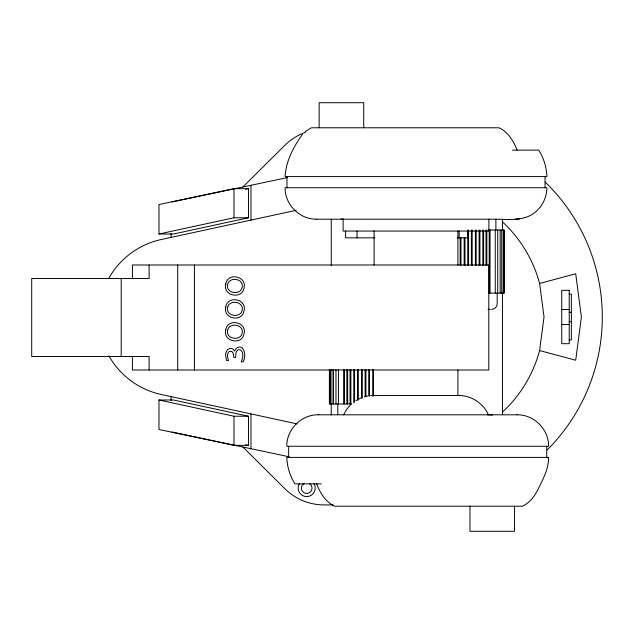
<?xml version="1.0" encoding="UTF-8"?>
<svg xmlns="http://www.w3.org/2000/svg" width="634" height="634" viewBox="0 0 634 634"><rect width="100%" height="100%" fill="white"/><g stroke="black" fill="none" stroke-linecap="round" stroke-linejoin="round"><path stroke-width="0.95" d="M502.588 412.013A129.645 129.645 0 0 0 539.605 350.554L544.027 317L539.605 283.446A129.645 129.645 0 0 0 502.588 221.987M343.557 414.802L346.719 409.279L350.887 404.46M302.418 134.4C293.613 146.755 285.871 161.107 285.11 176.585L546.896 176.585C546.571 167.241 543.742 158.032 538.741 150.131L512.462 150.131M242.854 186.998L284.912 145.257A55.737 55.737 0 0 1 305.485 132.308M305.247 131.642L311.357 127.783L498.998 127.783C508.103 131.959 513.619 141.105 517.075 150.131M355.904 400.553L361.586 397.684M539.605 283.446L575.704 273.777L581.394 317L575.704 360.223L539.605 350.554M364.613 396.678L367.72 395.973M158.983 234.001L233.986 217.771L248.504 217.771L248.504 188.663L233.986 188.663L158.983 204.513L158.983 234.001L173.502 234.001L248.504 217.771M296.173 210.314L161.218 239.525A79.274 79.274 0 0 0 108.882 278.168M172.004 201.969L287.678 177.528M245.62 189.273L248.504 188.663M496.16 219.198C510.148 219.499 527.036 221.337 537.672 209.981C543.489 204.124 546.865 195.993 546.896 187.735L285.11 187.735C284.761 204.608 299.858 219.618 316.723 219.198M318.411 414.802C301.546 414.382 286.449 429.392 286.798 446.265L548.584 446.265C548.941 429.392 533.836 414.382 516.972 414.802M515.284 219.198L519.508 218.928M491.548 309.337C494.568 309.4 497.254 306.705 497.191 303.686L497.191 293.106M374.171 395.473L370.882 395.568L457.938 395.473C470.777 395.109 483.298 403.042 488.449 414.802L337.811 414.802L337.811 403.961M316.612 219.198L495.883 219.198L495.883 230.039M488.648 230.039L504.323 230.039L504.323 293.106L488.695 293.106M374.805 237.837L345.609 237.837L345.609 231.061M457.154 237.837L467.535 237.837L467.535 231.061M569.229 294.128L571.361 294.128L571.361 339.872L569.229 339.872M488.037 309.337L490.32 309.337M561.756 309.527L569.229 309.527M569.229 312.34L571.361 312.34M569.229 321.66L571.361 321.66M561.756 324.473L569.229 324.473M158.983 399.999L173.502 399.999L248.504 416.229L248.504 445.337L233.986 445.337L158.983 429.487L158.983 399.999L233.986 416.229L248.504 416.229M351.664 403.961L329.379 403.961L329.379 369.471M318.3 414.802L337.534 414.802M488.6 414.802L517.082 414.802M321.232 483.869L294.953 483.869C289.96 475.968 287.123 466.759 286.798 457.415L548.584 457.415C548.727 468.684 543.251 478.615 538.528 488.418C535.033 495.725 529.913 502.802 522.337 506.217L334.704 506.217C325.591 502.041 320.083 492.895 316.62 483.869M332.993 504.918L324.172 504.918A55.737 55.737 0 0 1 284.912 488.743L242.854 447.002M487.53 414.85L492.618 414.945M457.518 395.497L461.124 395.568L457.328 395.354M341.076 219.055L343.644 219.11M457.835 395.473L459.587 395.568L457.914 395.473L457.914 370.01M245.62 444.727L248.504 445.337M172.004 432.031L289.223 456.797M297.132 423.892L161.218 394.475A79.274 79.274 0 0 1 108.882 355.832M489.234 292.908L490.042 293.106L490.042 230.039L489.234 229.849L489.234 293.106M242.442 348.256C245.635 351.981 245.096 357.608 243.274 361.824L241.292 361.824C242.774 358.21 244.074 353.027 240.777 350.016L239.295 349.596L237.798 350.039L236.633 351.276L235.888 353.13L235.618 357.378L233.724 357.378L233.471 353.867L231.822 351.418L229.365 351.371C226.441 353.495 227.606 357.592 228.43 360.508L226.528 360.508L225.577 355.167A6.784 4.977 -90 0 1 228.605 348.89L230.554 348.359A6.372 4.676 90 0 1 233.677 349.92L234.525 351.141L236.522 348.042L239.414 346.909A6.808 4.993 90 0 1 242.442 348.256M546.722 446.265L546.722 457.415M545.034 176.585L545.034 187.735M514.554 506.217L514.554 531.3L469.96 531.3L469.96 506.217M503.792 230.039L503.792 293.106M503.269 230.039L503.269 293.106M502.445 219.11L502.445 230.094M502.445 292.219L502.445 414.715M501.724 230.039L501.724 293.106M500.178 230.039L500.178 293.106M497.722 230.039L497.722 293.106M495.265 230.039L495.265 293.106M488.877 219.198L488.877 231.061L343.129 231.061L343.129 219.198M486.841 230.039L486.841 265.511M486.032 230.039L486.032 265.511M483.631 230.039L483.631 265.511M482.831 230.039L482.831 265.511M479.906 230.039L479.906 265.511M479.106 230.039L479.106 265.511M476.174 230.039L476.174 265.511M475.373 230.039L475.373 265.511M472.171 230.039L472.171 265.511M471.371 230.039L471.371 265.511M468.574 230.039L468.574 265.511M467.773 230.039L467.773 265.511M464.976 237.924L464.976 265.511M464.167 237.924L464.167 265.511M460.973 237.924L460.973 265.511M460.165 237.924L460.165 265.511M459.143 231.061L459.143 237.837M457.914 230.895L457.914 264.996M374.092 230.895L374.092 264.996M373.529 369.471L373.529 396.076M372.729 369.471L372.729 396.076M369.527 369.471L369.527 396.076M368.726 369.471L368.726 396.076M365.929 369.471L365.929 396.076M365.121 369.471L365.121 397.058M363.734 127.783L363.734 102.7L319.148 102.7L319.148 127.783M362.323 369.471L362.323 398.049M361.523 369.471L361.523 398.049M358.321 369.471L358.321 400.014M357.521 369.471L357.521 400.014M357.069 231.061L357.069 237.837M354.596 369.471L354.596 401.988M353.788 369.471L353.788 402.97M350.864 369.471L350.864 403.961M350.063 369.471L350.063 403.961M347.662 369.471L347.662 403.961M346.861 369.471L346.861 403.961M344.46 369.471L344.46 403.961M343.652 369.471L343.652 403.961M338.437 369.471L338.437 403.961M335.972 369.471L335.972 403.961M333.516 369.471L333.516 403.961M331.97 369.471L331.97 403.961M331.249 219.285L331.249 265.804M331.249 403.906L331.249 414.89M330.425 369.471L330.425 403.961M329.902 369.471L329.902 403.961M288.66 446.265L288.66 457.415M286.972 176.585L286.972 187.735M250.969 185.287L250.969 220.101M250.969 413.899L250.969 448.714M233.986 188.663L233.986 217.771M233.986 416.229L233.986 445.337M194.416 264.996L194.416 370.01M177.718 264.996L177.718 370.01M171.045 233.486L171.045 237.393M171.045 396.607L171.045 400.514M149.117 264.996L149.117 278.524L31.7 278.524L31.7 356.482L149.117 356.482L149.117 370.01M132.419 278.524L132.419 264.996L488.798 264.996L488.798 370.01L132.419 370.01L132.419 356.482M121.197 278.524L121.197 356.482M545.177 182.069A187.918 187.918 0 0 1 547.261 449.878M314.084 483.821A8.543 8.543 0 0 1 306.69 496.636A8.543 8.543 0 0 1 299.288 483.821M309.352 483.473A5.341 5.341 0 0 1 310.779 491.524A5.341 5.341 0 0 1 302.6 491.524A5.341 5.341 0 0 1 304.019 483.473M225.752 284.024C222.574 295.824 242.164 299.93 244.027 287.955C247.22 276.162 227.582 272.041 225.752 284.024M225.752 306.911C222.574 318.712 242.164 322.817 244.027 310.842C247.22 299.05 227.582 294.929 225.752 306.911M225.752 329.799C222.574 341.607 242.164 345.704 244.027 333.738C247.22 321.937 227.582 317.816 225.752 329.799M227.606 284.531C225.498 293.257 240.484 295.816 242.172 287.4C244.288 278.675 229.318 276.147 227.606 284.531M227.606 307.419C225.498 316.144 240.484 318.712 242.172 310.295C244.288 301.57 229.318 299.042 227.606 307.419M227.606 330.306C225.498 339.031 240.484 341.599 242.172 333.183C244.288 324.457 229.318 321.929 227.606 330.306M569.229 290.309L561.756 290.309L561.756 343.691L569.229 343.691L569.229 290.309"/></g></svg>
